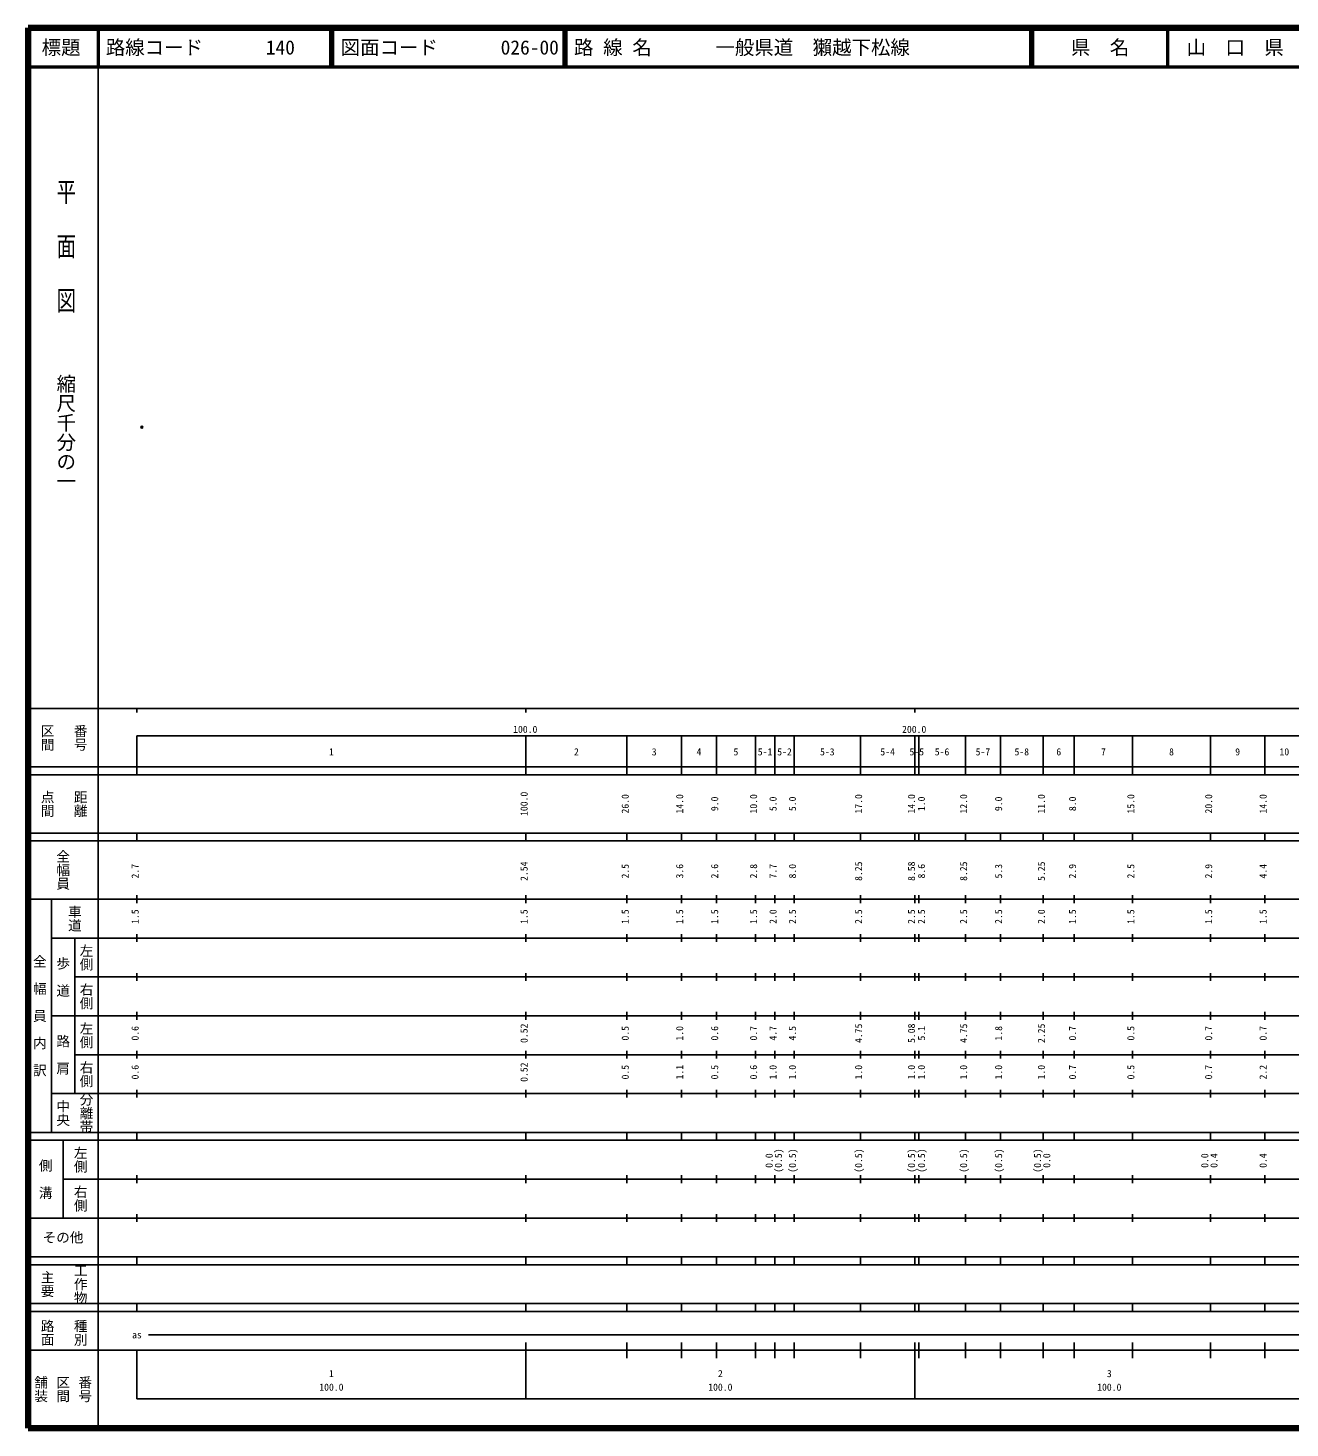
# Model space of a CAD drawing. Units: millimetres on the paper. Extents: x 40 to 680, y 20 to 380.
# Drawn here: x 40 to 364.5, y 20 to 380 of the extents above; entities that cross this region are included whole.
import ezdxf
from ezdxf.enums import TextEntityAlignment as Align

# ---------------------------------------------------------------- set-up
doc = ezdxf.new("R2010")
doc.units = ezdxf.units.MM
doc.header["$PDMODE"] = 32
doc.header["$PDSIZE"] = 0.5
doc.layers.add('M-OTRS', color=6, linetype='Continuous')
doc.layers.add('M-TTL-TXT', color=7, linetype='Continuous')
for name, color, linetype, lineweight in [('M-TTL', 2, 'Continuous', 140), ('M-TTL-BAND', 7, 'Continuous', 25), ('M-TTL-LINE', 7, 'Continuous', 50)]:
    doc.layers.add(name, color=color, linetype=linetype, lineweight=lineweight)
doc.styles.add('@ＭＳ ゴシック', font='')
doc.styles.add('ＭＳ ゴシック', font='')
doc.styles.get('@ＭＳ ゴシック').set_extended_font_data('@MS Gothic')
doc.styles.get('ＭＳ ゴシック').set_extended_font_data('MS Gothic')

msp = doc.modelspace()

# ---------------------------------------------------------------- linework, layer by layer
at = {"layer": 'M-OTRS'}
msp.add_point((69.291, 277.338), dxfattribs=at)
at = {"layer": 'M-TTL'}
for p, q in [((40, 380), (40, 20)), ((680, 380), (40, 380)), ((40, 20), (680, 20))]:
    msp.add_line(p, q, dxfattribs=at)
at = {"layer": 'M-TTL-BAND'}
for p, q in [((58, 370), (58, 20)), ((40, 205), (579, 205)), ((68, 205), (68, 204)), ((168, 205), (168, 204)), ((268, 205), (268, 204)), ((68, 198), (579, 198)), ((68, 198), (68, 188)), ((168, 188), (168, 198)), ((194, 188), (194, 198)), ((208, 188), (208, 198)), ((217, 188), (217, 198)), ((227, 188), (227, 198)), ((232, 188), (232, 198)), ((237, 188), (237, 198)), ((254, 188), (254, 198)), ((268, 188), (268, 198)), ((269, 188), (269, 198)), ((281, 188), (281, 198)), ((290, 188), (290, 198)), ((301, 188), (301, 198)), ((309, 188), (309, 198)), ((324, 188), (324, 198)), ((344, 188), (344, 198)), ((358, 188), (358, 198)), ((40, 190), (579, 190)), ((40, 188), (579, 188)), ((40, 173), (579, 173)), ((68, 171), (68, 173)), ((168, 171), (168, 173)), ((194, 171), (194, 173)), ((208, 171), (208, 173)), ((217, 171), (217, 173)), ((227, 171), (227, 173)), ((232, 171), (232, 173)), ((237, 171), (237, 173)), ((254, 171), (254, 173)), ((268, 171), (268, 173)), ((269, 171), (269, 173)), ((281, 171), (281, 173)), ((290, 171), (290, 173)), ((301, 171), (301, 173)), ((309, 171), (309, 173)), ((324, 171), (324, 173)), ((344, 171), (344, 173)), ((358, 171), (358, 173)), ((40, 171), (579, 171)), ((40, 156), (579, 156)), ((46, 96), (46, 156)), ((68, 155), (68, 157)), ((168, 155), (168, 157)), ((194, 155), (194, 157)), ((208, 155), (208, 157)), ((217, 155), (217, 157)), ((227, 155), (227, 157)), ((232, 155), (232, 157)), ((237, 155), (237, 157)), ((254, 155), (254, 157)), ((268, 155), (268, 157)), ((269, 155), (269, 157)), ((281, 155), (281, 157)), ((290, 155), (290, 157)), ((301, 155), (301, 157)), ((309, 155), (309, 157)), ((324, 155), (324, 157)), ((344, 155), (344, 157)), ((358, 155), (358, 157)), ((46, 146), (579, 146)), ((52, 146), (52, 106)), ((68, 145), (68, 147)), ((168, 145), (168, 147)), ((194, 145), (194, 147)), ((208, 145), (208, 147)), ((217, 145), (217, 147)), ((227, 145), (227, 147)), ((232, 145), (232, 147)), ((237, 145), (237, 147)), ((254, 145), (254, 147)), ((268, 145), (268, 147)), ((269, 145), (269, 147)), ((281, 145), (281, 147)), ((290, 145), (290, 147)), ((301, 145), (301, 147)), ((309, 145), (309, 147)), ((324, 145), (324, 147)), ((344, 145), (344, 147)), ((358, 145), (358, 147)), ((68, 135), (68, 137)), ((168, 135), (168, 137)), ((194, 135), (194, 137)), ((208, 135), (208, 137)), ((217, 135), (217, 137)), ((227, 135), (227, 137)), ((232, 135), (232, 137)), ((237, 135), (237, 137)), ((254, 135), (254, 137)), ((268, 135), (268, 137)), ((269, 135), (269, 137)), ((281, 135), (281, 137)), ((290, 135), (290, 137)), ((301, 135), (301, 137)), ((309, 135), (309, 137)), ((324, 135), (324, 137)), ((344, 135), (344, 137)), ((358, 135), (358, 137)), ((52, 136), (579, 136)), ((46, 126), (579, 126)), ((68, 125), (68, 127)), ((168, 125), (168, 127)), ((194, 125), (194, 127)), ((208, 125), (208, 127)), ((217, 125), (217, 127)), ((227, 125), (227, 127)), ((232, 125), (232, 127)), ((237, 125), (237, 127)), ((254, 125), (254, 127)), ((268, 125), (268, 127)), ((269, 125), (269, 127)), ((281, 125), (281, 127)), ((290, 125), (290, 127)), ((301, 125), (301, 127)), ((309, 125), (309, 127)), ((324, 125), (324, 127)), ((344, 125), (344, 127)), ((358, 125), (358, 127)), ((52, 116), (579, 116)), ((68, 115), (68, 117)), ((168, 115), (168, 117)), ((194, 115), (194, 117)), ((208, 115), (208, 117)), ((217, 115), (217, 117)), ((227, 115), (227, 117)), ((232, 115), (232, 117)), ((237, 115), (237, 117)), ((254, 115), (254, 117)), ((268, 115), (268, 117)), ((269, 115), (269, 117)), ((281, 115), (281, 117)), ((290, 115), (290, 117)), ((301, 115), (301, 117)), ((309, 115), (309, 117)), ((324, 115), (324, 117)), ((344, 115), (344, 117)), ((358, 115), (358, 117)), ((46, 106), (579, 106)), ((68, 105), (68, 107)), ((168, 105), (168, 107)), ((194, 105), (194, 107)), ((208, 105), (208, 107)), ((217, 105), (217, 107)), ((227, 105), (227, 107)), ((232, 105), (232, 107)), ((237, 105), (237, 107)), ((254, 105), (254, 107)), ((268, 105), (268, 107)), ((269, 105), (269, 107)), ((281, 105), (281, 107)), ((290, 105), (290, 107)), ((301, 105), (301, 107)), ((309, 105), (309, 107)), ((324, 105), (324, 107)), ((344, 105), (344, 107)), ((358, 105), (358, 107)), ((40, 96), (579, 96)), ((40, 94), (579, 94)), ((49, 94), (49, 74)), ((68, 94), (68, 96)), ((168, 94), (168, 96)), ((194, 94), (194, 96)), ((208, 94), (208, 96)), ((217, 94), (217, 96)), ((227, 94), (227, 96)), ((232, 94), (232, 96)), ((237, 94), (237, 96)), ((254, 94), (254, 96)), ((268, 94), (268, 96)), ((269, 94), (269, 96)), ((281, 94), (281, 96)), ((290, 94), (290, 96)), ((301, 94), (301, 96)), ((309, 94), (309, 96)), ((324, 94), (324, 96)), ((344, 94), (344, 96)), ((358, 94), (358, 96)), ((49, 84), (579, 84)), ((68, 83), (68, 85)), ((168, 83), (168, 85)), ((194, 83), (194, 85)), ((208, 83), (208, 85)), ((217, 83), (217, 85)), ((227, 83), (227, 85)), ((232, 83), (232, 85)), ((237, 83), (237, 85)), ((254, 83), (254, 85)), ((268, 83), (268, 85)), ((269, 83), (269, 85)), ((281, 83), (281, 85)), ((290, 83), (290, 85)), ((301, 83), (301, 85)), ((309, 83), (309, 85)), ((324, 83), (324, 85)), ((344, 83), (344, 85)), ((358, 83), (358, 85)), ((40, 74), (579, 74)), ((68, 73), (68, 75)), ((168, 73), (168, 75)), ((194, 73), (194, 75)), ((208, 73), (208, 75)), ((217, 73), (217, 75)), ((227, 73), (227, 75)), ((232, 73), (232, 75)), ((237, 73), (237, 75)), ((254, 73), (254, 75)), ((268, 73), (268, 75)), ((269, 73), (269, 75)), ((281, 73), (281, 75)), ((290, 73), (290, 75)), ((301, 73), (301, 75)), ((309, 73), (309, 75)), ((324, 73), (324, 75)), ((344, 73), (344, 75)), ((358, 73), (358, 75)), ((40, 64), (579, 64)), ((40, 62), (579, 62)), ((68, 62), (68, 64)), ((168, 62), (168, 64)), ((194, 62), (194, 64)), ((208, 62), (208, 64)), ((217, 62), (217, 64)), ((227, 62), (227, 64)), ((232, 62), (232, 64)), ((237, 62), (237, 64)), ((254, 62), (254, 64)), ((268, 62), (268, 64)), ((269, 62), (269, 64)), ((281, 62), (281, 64)), ((290, 62), (290, 64)), ((301, 62), (301, 64)), ((309, 62), (309, 64)), ((324, 62), (324, 64)), ((344, 62), (344, 64)), ((358, 62), (358, 64)), ((40, 52), (579, 52)), ((68, 50), (68, 52)), ((168, 50), (168, 52)), ((194, 50), (194, 52)), ((208, 50), (208, 52)), ((217, 50), (217, 52)), ((227, 50), (227, 52)), ((232, 50), (232, 52)), ((237, 50), (237, 52)), ((254, 50), (254, 52)), ((268, 50), (268, 52)), ((269, 50), (269, 52)), ((281, 50), (281, 52)), ((290, 50), (290, 52)), ((301, 50), (301, 52)), ((309, 50), (309, 52)), ((324, 50), (324, 52)), ((344, 50), (344, 52)), ((358, 50), (358, 52)), ((40, 50), (579, 50)), ((71, 44), (565, 44)), ((40, 40), (579, 40)), ((68, 40), (68, 27.5)), ((168, 27.5), (168, 42)), ((194, 38), (194, 42)), ((208, 38), (208, 42)), ((217, 38), (217, 42)), ((227, 38), (227, 42)), ((232, 38), (232, 42)), ((237, 38), (237, 42)), ((254, 38), (254, 42)), ((268, 27.5), (268, 42)), ((269, 38), (269, 42)), ((281, 38), (281, 42)), ((290, 38), (290, 42)), ((301, 38), (301, 42)), ((309, 38), (309, 42)), ((324, 38), (324, 42)), ((344, 38), (344, 42)), ((358, 38), (358, 42)), ((68, 27.5), (579, 27.5))]:
    msp.add_line(p, q, dxfattribs=at)
at = {"layer": 'M-TTL-LINE'}
for p, q in [((58, 380), (58, 370)), ((117.75, 380), (117.75, 370)), ((118.25, 380), (118.25, 370)), ((177.75, 380), (177.75, 370)), ((178.25, 380), (178.25, 370)), ((297.75, 380), (297.75, 370)), ((298.25, 380), (298.25, 370)), ((333, 380), (333, 370)), ((40, 370), (680, 370))]:
    msp.add_line(p, q, dxfattribs=at)

# ---------------------------------------------------------------- texts
at = {"layer": 'M-TTL-BAND', "style": '@ＭＳ ゴシック', "width": 1.4}
msp.add_text('平  面  図', height=3.666, rotation=270, dxfattribs=at).set_placement((49.777, 306.475), align=Align.MIDDLE_RIGHT)
at = {"layer": 'M-TTL-BAND', "style": '@ＭＳ ゴシック'}
msp.add_text('縮尺千分の一', height=3.666, rotation=270, dxfattribs=at).set_placement((49.777, 261.03), align=Align.MIDDLE_RIGHT)
for s, p in [('区間', (45, 197.5)), ('番号', (53.5, 197.5)), ('点間', (45, 180.5)), ('距離', (53.5, 180.5)), ('全幅員', (49, 163.5)), ('車道', (52, 151)), ('左側', (55, 141)), ('全\u3000幅\u3000員\u3000内\u3000訳', (43, 126)), ('歩\u3000道', (49, 136)), ('右側', (55, 131)), ('左側', (55, 121)), ('路\u3000肩', (49, 116)), ('右側', (55, 111)), ('分離帯', (55, 101)), ('中央', (49, 101)), ('左側', (53.5, 89)), ('側\u3000溝', (44.5, 84)), ('右側', (53.5, 79)), ('工作物', (53.5, 57)), ('主要', (45, 57)), ('路面', (45, 44.5)), ('種別', (53.5, 44.5)), ('舗装', (43.333, 30)), ('区間', (49, 30)), ('番号', (54.667, 30))]:
    msp.add_text(s, height=2.566, rotation=270, dxfattribs=at).set_placement(p, align=Align.MIDDLE_CENTER)
at = {"layer": 'M-TTL-BAND', "style": 'ＭＳ ゴシック'}
for s, p in [('100.0', (167.844, 198.195)), ('200.0', (267.844, 198.195)), ('1', (118, 192.405)), ('2', (181, 192.405)), ('3', (201, 192.405)), ('4', (212.5, 192.405)), ('5', (222, 192.405)), ('5-1', (229.5, 192.405)), ('5-2', (234.5, 192.405)), ('5-3', (245.5, 192.405)), ('5-4', (261, 192.405)), ('5-5', (268.5, 192.405)), ('5-6', (275, 192.405)), ('5-7', (285.5, 192.405)), ('5-8', (295.5, 192.405)), ('6', (305, 192.405)), ('7', (316.5, 192.405)), ('8', (334, 192.405)), ('9', (351, 192.405)), ('10', (363, 192.405)), ('as', (68, 42.5)), ('1', (118, 32.523)), ('2', (218, 32.523)), ('3', (318, 32.523)), ('100.0', (118, 29.033)), ('100.0', (218, 29.033)), ('100.0', (318, 29.033))]:
    msp.add_text(s, height=1.833, dxfattribs=at).set_placement(p, align=Align.BOTTOM_CENTER)
for s, p in [('100.0', (169, 180.5)), ('26.0', (195, 180.5)), ('14.0', (209, 180.5)), ('9.0', (218, 180.5)), ('10.0', (228, 180.5)), ('5.0', (233, 180.5)), ('5.0', (238, 180.5)), ('17.0', (255, 180.5)), ('14.0', (268.602, 180.5)), ('1.0', (271.175, 180.5)), ('12.0', (282, 180.5)), ('9.0', (291, 180.5)), ('11.0', (302, 180.5)), ('8.0', (310, 180.5)), ('15.0', (325, 180.5)), ('20.0', (345, 180.5)), ('14.0', (359, 180.5)), ('2.7', (69, 163.174)), ('2.54', (169, 163.174)), ('2.5', (195, 163.174)), ('3.6', (209, 163.174)), ('2.6', (218, 163.174)), ('2.8', (228, 163.174)), ('7.7', (233, 163.174)), ('8.0', (238, 163.174)), ('8.25', (255, 163.174)), ('8.58', (268.602, 163.174)), ('8.6', (271.175, 163.174)), ('8.25', (282, 163.174)), ('5.3', (291, 163.174)), ('5.25', (302, 163.174)), ('2.9', (310, 163.174)), ('2.5', (325, 163.174)), ('2.9', (345, 163.174)), ('4.4', (359, 163.174)), ('1.5', (69, 151.5)), ('1.5', (169, 151.5)), ('1.5', (195, 151.5)), ('1.5', (209, 151.5)), ('1.5', (218, 151.5)), ('1.5', (228, 151.5)), ('2.0', (233, 151.5)), ('2.5', (238, 151.5)), ('2.5', (255, 151.5)), ('2.5', (268.602, 151.5)), ('2.5', (271.175, 151.5)), ('2.5', (282, 151.5)), ('2.5', (291, 151.5)), ('2.0', (302, 151.5)), ('1.5', (310, 151.5)), ('1.5', (325, 151.5)), ('1.5', (345, 151.5)), ('1.5', (359, 151.5)), ('0.6', (69, 121.5)), ('0.52', (169, 121.5)), ('0.5', (195, 121.5)), ('1.0', (209, 121.5)), ('0.6', (218, 121.5)), ('0.7', (228, 121.5)), ('4.7', (233, 121.5)), ('4.5', (238, 121.5)), ('4.75', (255, 121.5)), ('5.08', (268.602, 121.5)), ('5.1', (271.175, 121.5)), ('4.75', (282, 121.5)), ('1.8', (291, 121.5)), ('2.25', (302, 121.5)), ('0.7', (310, 121.5)), ('0.5', (325, 121.5)), ('0.7', (345, 121.5)), ('0.7', (359, 121.5)), ('0.6', (69, 111.5)), ('0.52', (169, 111.5)), ('0.5', (195, 111.5)), ('1.1', (209, 111.5)), ('0.5', (218, 111.5)), ('0.6', (228, 111.5)), ('1.0', (233, 111.5)), ('1.0', (238, 111.5)), ('1.0', (255, 111.5)), ('1.0', (268.602, 111.5)), ('1.0', (271.175, 111.5)), ('1.0', (282, 111.5)), ('1.0', (291, 111.5)), ('1.0', (302, 111.5)), ('0.7', (310, 111.5)), ('0.5', (325, 111.5)), ('0.7', (345, 111.5)), ('2.2', (359, 111.5)), ('0.0', (232, 88.764)), ('(0.5)', (234.37, 88.764)), ('(0.5)', (238, 88.764)), ('(0.5)', (255, 88.764)), ('(0.5)', (268.602, 88.764)), ('(0.5)', (271.175, 88.764)), ('(0.5)', (282, 88.764)), ('(0.5)', (291, 88.764)), ('(0.5)', (301, 88.764)), ('0.0', (303.37, 88.764)), ('0.0', (344, 88.764)), ('0.4', (346.37, 88.764)), ('0.4', (359, 88.764))]:
    msp.add_text(s, height=1.833, rotation=90, dxfattribs=at).set_placement(p, align=Align.BOTTOM_CENTER)
msp.add_text('その他', height=2.566, dxfattribs=at).set_placement((49, 69), align=Align.MIDDLE_CENTER)
at = {"layer": 'M-TTL-TXT', "style": 'ＭＳ ゴシック'}
for s, p in [('標題', (48.5, 375)), ('県\u3000名', (315.625, 375)), ('山\u3000口\u3000県', (350.375, 375))]:
    msp.add_text(s, height=3.666, dxfattribs=at).set_placement(p, align=Align.MIDDLE_CENTER)
for s, p in [('路線コード', (60, 375)), ('140', (101.142, 375)), ('図面コード', (120.38, 375)), ('026-00', (161.521, 375)), ('路 線 名', (180.38, 375)), ('一般県道\u3000獺越下松線', (216.734, 375))]:
    msp.add_text(s, height=3.666, dxfattribs=at).set_placement(p, align=Align.MIDDLE_LEFT)

doc.saveas('drawing.dxf')
